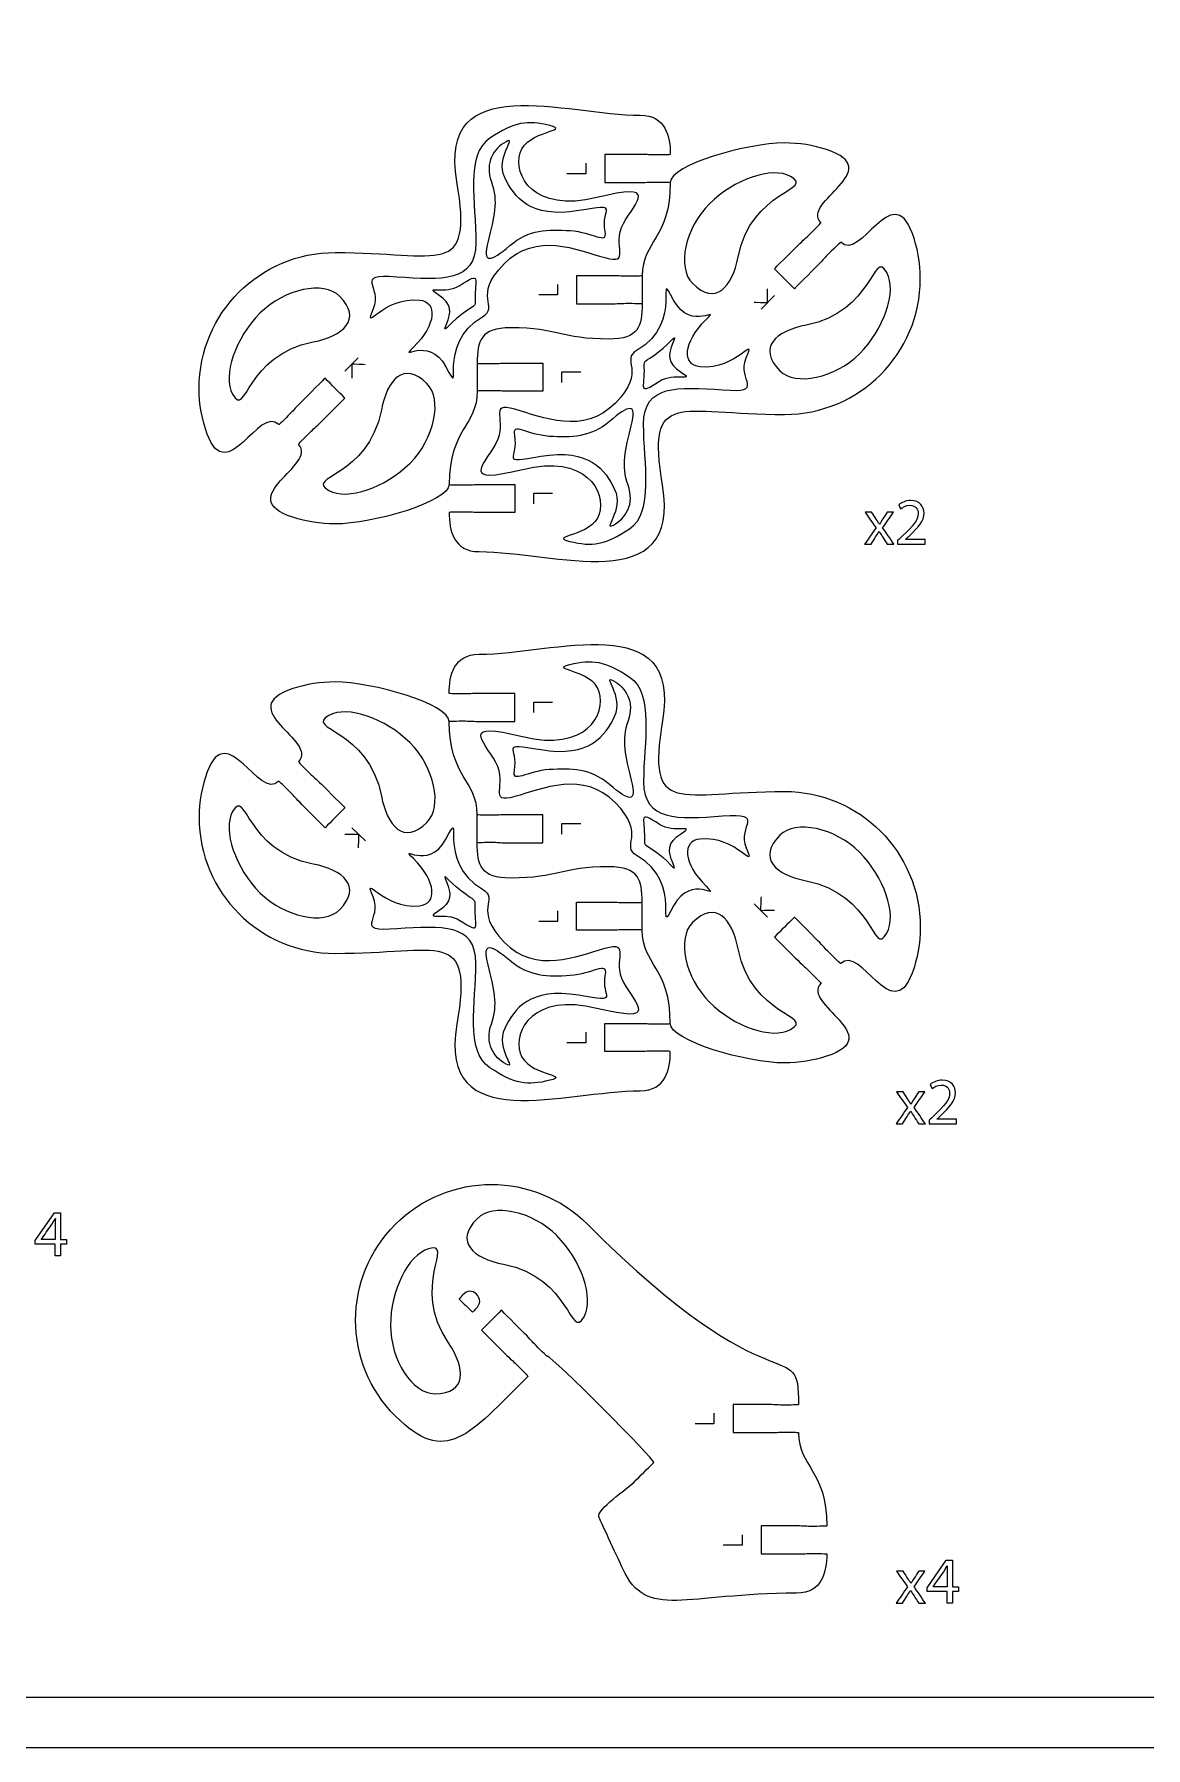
# Model space of a CAD drawing. Extents: x 0 to 620, y 0 to 360.
# Drawn here: x 382.6 to 501.3, y 0 to 183.1 of the extents above; entities that cross this region are included whole.
import ezdxf

# ---------------------------------------------------------------- set-up
doc = ezdxf.new("R2010")
doc.units = 0
doc.header["$MEASUREMENT"] = 0
doc.layers.add('DEFAULT', color=7, linetype='CONTINUOUS')

msp = doc.modelspace()

# ---------------------------------------------------------------- linework, layer by layer
at = {"layer": 'DEFAULT', "color": 36}
for points in [[(620, 0), (0, 0), (0, 360), (620, 360)], [(615.33, 5.38), (213.62, 5.38), (213.62, 355), (615.33, 355)], [(384.87, 52.54), (384.87, 53.79), (382.73, 53.79), (382.73, 54.2), (384.78, 57.13), (385.45, 57.13), (385.45, 54.28), (386.09, 54.28), (386.09, 53.79), (385.45, 53.79), (385.45, 52.54)], [(480.11, 15.44), (480.11, 16.69), (477.98, 16.69), (477.98, 17.1), (480.02, 20.03), (480.69, 20.03), (480.69, 17.18), (481.34, 17.18), (481.34, 16.69), (480.69, 16.69), (480.69, 15.44)]]:
    msp.add_lwpolyline(points, close=True, dxfattribs=at)
at = {"layer": 'DEFAULT', "color": 250}
for points in [[(441.52, 169.28), (441.52, 168.16), (439.5, 168.16)], [(438.52, 156.32), (438.52, 155.2), (436.5, 155.2)], [(461.68, 155.13), (460.26, 153.7)], [(415.81, 147.06), (417.24, 148.49)], [(438.97, 145.86), (438.97, 146.99), (440.99, 146.99)], [(435.97, 132.9), (435.97, 134.02), (437.99, 134.02)], [(435.97, 110.58), (435.97, 111.7), (437.99, 111.7)], [(416.56, 98.29), (417.99, 96.87)], [(438.97, 97.61), (438.97, 98.74), (440.99, 98.74)], [(460.93, 88.72), (459.5, 90.15)], [(438.52, 89.41), (438.52, 88.28), (436.5, 88.28)], [(441.52, 76.44), (441.52, 75.32), (439.5, 75.32)], [(455.22, 35.73), (455.22, 34.6), (453.2, 34.6)], [(458.22, 22.76), (458.22, 21.64), (456.2, 21.64)]]:
    msp.add_lwpolyline(points, dxfattribs=at)
at = {"layer": 'DEFAULT', "color": 1}
for points in [[(447.55, 157.26), (447.55, 154.26)], [(429.94, 96.67), (429.94, 99.68)]]:
    msp.add_lwpolyline(points, dxfattribs=at)
for points, knots in [([(400.24, 145.24), (400.24, 143.51), (400.55, 141.86), (401.11, 140.33), (403.27, 134.59), (406.61, 143.47), (408.74, 141.35), (408.77, 141.32), (409.32, 141.87), (410.01, 142.56), (410.42, 142.97), (410.53, 143.15), (411.21, 143.83), (411.83, 144.45), (413.69, 146.31), (413.69, 146.31), (414.39, 145.6), (415.1, 144.89), (415.81, 144.18), (415.81, 144.18), (413.95, 142.32), (413.33, 141.71), (412.65, 141.02), (412.47, 140.92), (412.06, 140.51), (411.37, 139.82), (410.82, 139.27), (410.86, 139.23), (413.03, 137.06), (403.69, 133.6), (410.26, 131.45), (411.67, 130.99), (413.18, 130.74), (414.75, 130.74), (418.74, 130.74), (426.94, 133.1), (426.94, 134.96), (426.94, 140.92), (429.94, 141.24), (429.94, 144.92), (429.94, 145.92), (429.94, 146.93), (429.94, 147.93), (429.94, 150.31), (430.33, 151.69), (433.47, 151.69), (438.75, 151.69), (438.75, 150.49), (444.02, 150.49), (447.16, 150.49), (447.55, 151.87), (447.55, 154.26), (447.55, 154.31), (446.77, 154.31), (445.8, 154.31), (445.22, 154.31), (445.02, 154.26), (444.06, 154.26), (442.89, 154.26), (441.72, 154.26), (440.55, 154.26), (440.55, 155.26), (440.55, 156.26), (440.55, 157.26), (441.72, 157.26), (442.89, 157.26), (444.06, 157.26), (445.02, 157.26), (445.22, 157.21), (445.8, 157.21), (446.77, 157.21), (447.55, 157.21), (447.55, 157.26), (447.55, 160.94), (450.55, 161.26), (450.55, 167.22), (450.55, 167.27), (449.77, 167.27), (448.8, 167.27), (448.21, 167.27), (448.02, 167.22), (447.05, 167.22), (445.89, 167.22), (444.72, 167.22), (443.55, 167.22), (443.55, 168.22), (443.55, 169.22), (443.55, 170.22), (444.72, 170.22), (445.89, 170.22), (447.05, 170.22), (448.02, 170.22), (448.21, 170.17), (448.8, 170.17), (449.77, 170.17), (450.55, 170.17), (450.55, 170.22), (450.55, 172.12), (450.08, 174.41), (447.34, 174.41), (439.39, 174.41), (425.72, 179.45), (427.76, 167.31), (429.52, 156.87), (426.06, 159.74), (414.75, 159.74), (406.74, 159.74), (400.24, 153.25), (400.24, 145.24)], [1, 1, 1, 1, 2, 2, 2, 3, 3, 3, 4, 4, 4, 5, 5, 5, 6, 6, 6, 14.506498, 14.506498, 14.506498, 15.506498, 15.506498, 15.506498, 16.506498, 16.506498, 16.506498, 17.506498, 17.506498, 17.506498, 18.506498, 18.506498, 18.506498, 19.506498, 19.506498, 19.506498, 20.506498, 20.506498, 20.506498, 21.506498, 21.506498, 21.506498, 30.016498, 30.016498, 30.016498, 31.016498, 31.016498, 31.016498, 32.016498, 32.016498, 32.016498, 33.016498, 33.016498, 33.016498, 34.016498, 34.016498, 34.016498, 35.016498, 35.016498, 35.016498, 44.946498, 44.946498, 44.946498, 53.456498, 53.456498, 53.456498, 63.386498, 63.386498, 63.386498, 64.386498, 64.386498, 64.386498, 65.386498, 65.386498, 65.386498, 66.386498, 66.386498, 66.386498, 67.386498, 67.386498, 67.386498, 68.386498, 68.386498, 68.386498, 78.316498, 78.316498, 78.316498, 86.826498, 86.826498, 86.826498, 96.756498, 96.756498, 96.756498, 97.756498, 97.756498, 97.756498, 98.756498, 98.756498, 98.756498, 99.756498, 99.756498, 99.756498, 100.756498, 100.756498, 100.756498, 101.756498, 101.756498, 101.756498, 102.756498, 102.756498, 102.756498, 102.756498]), ([(426.94, 134.96), (426.94, 134.91), (427.72, 134.91), (428.69, 134.91), (429.28, 134.91), (429.47, 134.96), (430.44, 134.96), (431.61, 134.96), (432.77, 134.96), (433.94, 134.96), (433.94, 133.96), (433.94, 132.96), (433.94, 131.96), (432.77, 131.96), (431.61, 131.96), (430.44, 131.96), (429.47, 131.96), (429.28, 132.01), (428.69, 132.01), (427.72, 132.01), (426.94, 132.01), (426.94, 131.96), (426.94, 130.06), (427.41, 127.78), (430.15, 127.78), (438.1, 127.78), (451.77, 122.73), (449.73, 134.87), (447.97, 145.32), (451.43, 142.44), (462.75, 142.44), (470.75, 142.44), (477.25, 148.93), (477.25, 156.94), (477.25, 158.67), (476.94, 160.32), (476.38, 161.85), (474.22, 167.59), (470.88, 158.71), (468.76, 160.83), (468.72, 160.86), (468.17, 160.31), (467.48, 159.62), (467.07, 159.21), (466.96, 159.04), (466.28, 158.35), (465.66, 157.73), (463.8, 155.87), (463.8, 155.87), (463.1, 156.58), (462.39, 157.29), (461.68, 158), (461.68, 158), (463.54, 159.86), (464.16, 160.47), (464.84, 161.16), (465.02, 161.26), (465.43, 161.67), (466.12, 162.36), (466.67, 162.91), (466.63, 162.95), (464.46, 165.12), (473.8, 168.58), (467.23, 170.73), (465.82, 171.2), (464.31, 171.44), (462.74, 171.44), (458.75, 171.44), (450.55, 169.09), (450.55, 167.22)], [0, 0, 0, 0, 1, 1, 1, 2, 2, 2, 11.93, 11.93, 11.93, 20.44, 20.44, 20.44, 30.37, 30.37, 30.37, 31.37, 31.37, 31.37, 32.37, 32.37, 32.37, 33.37, 33.37, 33.37, 34.37, 34.37, 34.37, 35.37, 35.37, 35.37, 36.37, 36.37, 36.37, 37.37, 37.37, 37.37, 38.37, 38.37, 38.37, 39.37, 39.37, 39.37, 40.37, 40.37, 40.37, 41.37, 41.37, 41.37, 49.876498, 49.876498, 49.876498, 50.876498, 50.876498, 50.876498, 51.876498, 51.876498, 51.876498, 52.876498, 52.876498, 52.876498, 53.876498, 53.876498, 53.876498, 54.876498, 54.876498, 54.876498, 55.876498, 55.876498, 55.876498, 55.876498]), ([(454.73, 164.94), (457.34, 167.55), (461.4, 168.98), (463.4, 167.86), (466.06, 166.38), (459.19, 166.5), (457.8, 159.26), (457.18, 156.06), (455.39, 153.98), (452.92, 156.45), (451.23, 158.14), (452.13, 162.34), (454.73, 164.94)], [1, 1, 1, 1, 2, 2, 2, 3, 3, 3, 4, 4, 4, 5, 5, 5, 5]), ([(465.07, 151.99), (472.31, 153.38), (472.18, 160.26), (473.67, 157.59), (474.79, 155.6), (473.36, 151.53), (470.75, 148.92), (468.15, 146.32), (463.94, 145.43), (462.25, 147.11), (459.79, 149.58), (461.87, 151.37), (465.07, 151.99)], [1, 1, 1, 1, 2, 2, 2, 3, 3, 3, 4, 4, 4, 5, 5, 5, 5]), ([(406.74, 153.26), (409.35, 155.86), (413.55, 156.76), (415.24, 155.07), (417.7, 152.6), (415.62, 150.81), (412.42, 150.19), (405.19, 148.8), (405.31, 141.93), (403.82, 144.59), (402.71, 146.59), (404.13, 150.65), (406.74, 153.26)], [1, 1, 1, 1, 2, 2, 2, 3, 3, 3, 4, 4, 4, 5, 5, 5, 5]), ([(419.7, 142.92), (420.31, 146.12), (422.1, 148.2), (424.57, 145.74), (426.26, 144.04), (425.37, 139.84), (422.76, 137.24), (420.15, 134.63), (416.09, 133.2), (414.09, 134.32), (411.43, 135.8), (418.3, 135.68), (419.7, 142.92)], [1, 1, 1, 1, 2, 2, 2, 3, 3, 3, 4, 4, 4, 5, 5, 5, 5]), ([(429.94, 147.93), (429.94, 147.87), (430.72, 147.87), (431.69, 147.87), (432.28, 147.87), (432.47, 147.93), (433.44, 147.93), (434.6, 147.93), (435.77, 147.93), (436.94, 147.93), (436.94, 146.93), (436.94, 145.92), (436.94, 144.92), (435.77, 144.92), (434.6, 144.92), (433.44, 144.92), (432.47, 144.92), (432.28, 144.97), (431.69, 144.97), (430.72, 144.97), (429.94, 144.97), (429.94, 144.92)], [0, 0, 0, 0, 1, 1, 1, 2, 2, 2, 11.93, 11.93, 11.93, 20.44, 20.44, 20.44, 30.37, 30.37, 30.37, 31.37, 31.37, 31.37, 32.37, 32.37, 32.37, 32.37]), ([(462.75, 102.16), (451.43, 102.16), (447.97, 99.28), (449.73, 109.73), (451.77, 121.87), (438.1, 116.82), (430.15, 116.82), (427.41, 116.82), (426.94, 114.54), (426.94, 112.64), (426.94, 112.59), (427.72, 112.59), (428.69, 112.59), (429.28, 112.59), (429.47, 112.64), (430.44, 112.64), (431.61, 112.64), (432.77, 112.64), (433.94, 112.64), (433.94, 111.64), (433.94, 110.64), (433.94, 109.64), (432.77, 109.64), (431.61, 109.64), (430.44, 109.64), (429.47, 109.64), (429.28, 109.69), (428.69, 109.69), (427.72, 109.69), (426.94, 109.69), (426.94, 109.64), (426.94, 103.68), (429.94, 103.36), (429.94, 99.68), (429.94, 99.63), (430.72, 99.63), (431.69, 99.63), (432.28, 99.63), (432.47, 99.68), (433.44, 99.68), (434.6, 99.68), (435.77, 99.68), (436.94, 99.68), (436.94, 98.67), (436.94, 97.67), (436.94, 96.67), (435.77, 96.67), (434.6, 96.67), (433.44, 96.67), (432.47, 96.67), (432.28, 96.73), (431.69, 96.73), (430.72, 96.73), (429.94, 96.73), (429.94, 96.67), (429.94, 94.29), (430.33, 92.91), (433.47, 92.91), (438.75, 92.91), (438.75, 94.11), (444.02, 94.11), (447.16, 94.11), (447.55, 92.73), (447.55, 90.34), (447.55, 89.34), (447.55, 88.34), (447.55, 87.34), (447.55, 83.66), (450.55, 83.34), (450.55, 77.38), (450.55, 75.52), (458.75, 73.16), (462.74, 73.16), (464.31, 73.16), (465.82, 73.4), (467.23, 73.87), (473.8, 76.02), (464.46, 79.48), (466.63, 81.65), (466.67, 81.69), (466.12, 82.24), (465.43, 82.93), (465.02, 83.34), (464.84, 83.44), (464.16, 84.12), (463.54, 84.74), (461.68, 86.6), (461.68, 86.6), (462.39, 87.31), (463.1, 88.02), (463.8, 88.73), (463.8, 88.73), (465.66, 86.87), (466.28, 86.25), (466.96, 85.56), (467.07, 85.39), (467.48, 84.98), (468.17, 84.29), (468.72, 83.74), (468.76, 83.77), (470.88, 85.89), (474.22, 77.01), (476.38, 82.75), (476.94, 84.28), (477.25, 85.93), (477.25, 87.66), (477.25, 95.67), (470.75, 102.16), (462.75, 102.16)], [1, 1, 1, 1, 2, 2, 2, 3, 3, 3, 4, 4, 4, 5, 5, 5, 6, 6, 6, 15.93, 15.93, 15.93, 24.44, 24.44, 24.44, 34.37, 34.37, 34.37, 35.37, 35.37, 35.37, 36.37, 36.37, 36.37, 37.37, 37.37, 37.37, 38.37, 38.37, 38.37, 39.37, 39.37, 39.37, 49.3, 49.3, 49.3, 57.81, 57.81, 57.81, 67.74, 67.74, 67.74, 68.74, 68.74, 68.74, 69.74, 69.74, 69.74, 70.74, 70.74, 70.74, 71.74, 71.74, 71.74, 72.74, 72.74, 72.74, 81.25, 81.25, 81.25, 82.25, 82.25, 82.25, 83.25, 83.25, 83.25, 84.25, 84.25, 84.25, 85.25, 85.25, 85.25, 86.25, 86.25, 86.25, 87.25, 87.25, 87.25, 88.25, 88.25, 88.25, 96.756498, 96.756498, 96.756498, 97.756498, 97.756498, 97.756498, 98.756498, 98.756498, 98.756498, 99.756498, 99.756498, 99.756498, 100.756498, 100.756498, 100.756498, 101.756498, 101.756498, 101.756498, 102.756498, 102.756498, 102.756498, 102.756498]), ([(426.94, 109.64), (426.94, 111.5), (418.74, 113.86), (414.75, 113.86), (413.18, 113.86), (411.67, 113.61), (410.26, 113.15), (403.69, 111), (413.03, 107.54), (410.86, 105.37), (410.82, 105.33), (411.37, 104.78), (412.06, 104.09), (412.47, 103.68), (412.65, 103.58), (413.33, 102.89), (413.95, 102.28), (415.81, 100.42), (415.81, 100.42), (415.1, 99.71), (414.39, 99), (413.69, 98.29), (413.69, 98.29), (411.83, 100.15), (411.21, 100.77), (410.53, 101.45), (410.42, 101.63), (410.01, 102.04), (409.32, 102.73), (408.77, 103.28), (408.74, 103.25), (406.61, 101.13), (403.27, 110), (401.11, 104.27), (400.55, 102.74), (400.24, 101.09), (400.24, 99.36), (400.24, 91.35), (406.74, 84.86), (414.75, 84.86), (426.06, 84.86), (429.52, 87.73), (427.76, 77.29), (425.72, 65.15), (439.39, 70.19), (447.34, 70.19), (450.08, 70.19), (450.55, 72.48), (450.55, 74.38), (450.55, 74.43), (449.77, 74.43), (448.8, 74.43), (448.21, 74.43), (448.02, 74.38), (447.05, 74.38), (445.89, 74.38), (444.72, 74.38), (443.55, 74.38), (443.55, 75.38), (443.55, 76.38), (443.55, 77.38), (444.72, 77.38), (445.89, 77.38), (447.05, 77.38), (448.02, 77.38), (448.21, 77.33), (448.8, 77.33), (449.77, 77.33), (450.55, 77.33), (450.55, 77.38)], [0, 0, 0, 0, 1, 1, 1, 2, 2, 2, 3, 3, 3, 4, 4, 4, 5, 5, 5, 6, 6, 6, 14.506498, 14.506498, 14.506498, 15.506498, 15.506498, 15.506498, 16.506498, 16.506498, 16.506498, 17.506498, 17.506498, 17.506498, 18.506498, 18.506498, 18.506498, 19.506498, 19.506498, 19.506498, 20.506498, 20.506498, 20.506498, 21.506498, 21.506498, 21.506498, 22.506498, 22.506498, 22.506498, 23.506498, 23.506498, 23.506498, 24.506498, 24.506498, 24.506498, 25.506498, 25.506498, 25.506498, 35.436498, 35.436498, 35.436498, 43.946498, 43.946498, 43.946498, 53.876498, 53.876498, 53.876498, 54.876498, 54.876498, 54.876498, 55.876498, 55.876498, 55.876498, 55.876498]), ([(424.57, 98.86), (422.1, 96.4), (420.31, 98.48), (419.7, 101.68), (418.3, 108.91), (411.43, 108.79), (414.09, 110.28), (416.09, 111.39), (420.15, 109.97), (422.76, 107.36), (425.37, 104.76), (426.26, 100.56), (424.57, 98.86)], [1, 1, 1, 1, 2, 2, 2, 3, 3, 3, 4, 4, 4, 5, 5, 5, 5]), ([(415.24, 89.53), (413.55, 87.84), (409.35, 88.74), (406.74, 91.34), (404.13, 93.95), (402.71, 98.01), (403.82, 100.01), (405.31, 102.67), (405.19, 95.8), (412.42, 94.4), (415.62, 93.79), (417.7, 92), (415.24, 89.53)], [1, 1, 1, 1, 2, 2, 2, 3, 3, 3, 4, 4, 4, 5, 5, 5, 5]), ([(473.67, 87.01), (472.18, 84.34), (472.31, 91.22), (465.07, 92.61), (461.87, 93.23), (459.79, 95.02), (462.25, 97.48), (463.94, 99.17), (468.15, 98.28), (470.75, 95.67), (473.36, 93.07), (474.79, 89), (473.67, 87.01)], [1, 1, 1, 1, 2, 2, 2, 3, 3, 3, 4, 4, 4, 5, 5, 5, 5]), ([(447.55, 87.34), (447.55, 87.39), (446.77, 87.39), (445.8, 87.39), (445.22, 87.39), (445.02, 87.34), (444.06, 87.34), (442.89, 87.34), (441.72, 87.34), (440.55, 87.34), (440.55, 88.34), (440.55, 89.34), (440.55, 90.34), (441.72, 90.34), (442.89, 90.34), (444.06, 90.34), (445.02, 90.34), (445.22, 90.29), (445.8, 90.29), (446.77, 90.29), (447.55, 90.29), (447.55, 90.34)], [0, 0, 0, 0, 1, 1, 1, 2, 2, 2, 11.93, 11.93, 11.93, 20.44, 20.44, 20.44, 30.37, 30.37, 30.37, 31.37, 31.37, 31.37, 32.37, 32.37, 32.37, 32.37]), ([(463.4, 76.74), (461.4, 75.62), (457.34, 77.05), (454.73, 79.66), (452.13, 82.26), (451.23, 86.46), (452.92, 88.15), (455.39, 90.62), (457.18, 88.54), (457.8, 85.34), (459.19, 78.1), (466.06, 78.22), (463.4, 76.74)], [1, 1, 1, 1, 2, 2, 2, 3, 3, 3, 4, 4, 4, 5, 5, 5, 5]), ([(463.76, 20.7), (462.59, 20.7), (461.42, 20.7), (460.25, 20.7), (460.25, 21.7), (460.25, 22.7), (460.25, 23.7), (461.42, 23.7), (462.59, 23.7), (463.76, 23.7), (464.72, 23.7), (464.92, 23.65), (465.51, 23.65), (466.47, 23.65), (467.26, 23.65), (467.26, 23.7), (467.26, 29.66), (464.25, 29.98), (464.25, 33.66), (464.18, 33.71), (463.43, 33.71), (462.51, 33.71), (461.92, 33.71), (461.72, 33.66), (460.76, 33.66), (459.59, 33.66), (458.42, 33.66), (457.26, 33.66), (457.26, 34.66), (457.26, 35.66), (457.26, 36.66), (458.42, 36.66), (459.59, 36.66), (460.76, 36.66), (461.72, 36.66), (461.92, 36.61), (462.51, 36.61), (463.43, 36.61), (464.18, 36.61), (464.25, 36.66), (464.25, 44.5), (462.14, 35.48), (441.71, 55.92), (436.05, 61.59), (426.87, 61.59), (421.2, 55.92), (415.54, 50.26), (415.54, 41.08), (421.2, 35.42), (426.57, 30.06), (429.03, 33.35), (435.34, 39.66), (435.38, 39.7), (434.83, 40.25), (434.14, 40.94), (433.72, 41.35), (433.55, 41.45), (432.87, 42.13), (432.25, 42.75), (430.39, 44.61), (430.39, 44.61), (431.1, 45.32), (431.8, 46.03), (432.51, 46.74), (432.51, 46.74), (434.37, 44.88), (434.99, 44.26), (435.67, 43.57), (435.77, 43.4), (436.19, 42.99), (436.88, 42.3), (437.43, 41.75), (437.46, 41.78), (437.79, 41.93), (449.01, 30.7), (448.78, 30.47), (448.07, 29.76), (447.36, 29.06), (446.66, 28.35), (446.09, 27.78), (442.57, 25.4), (442.93, 24.64), (442.93, 24.64), (444.84, 20.5), (445.48, 19.11), (448.03, 13.59), (452.1, 16.51), (464.04, 16.51), (466.78, 16.51), (467.26, 18.8), (467.26, 20.7), (467.26, 20.74), (466.47, 20.74), (465.51, 20.74), (464.92, 20.74), (464.72, 20.7), (463.76, 20.7)], [1, 1, 1, 1, 10.93, 10.93, 10.93, 19.44, 19.44, 19.44, 29.37, 29.37, 29.37, 30.37, 30.37, 30.37, 31.37, 31.37, 31.37, 32.37, 32.37, 32.37, 33.37, 33.37, 33.37, 34.37, 34.37, 34.37, 44.3, 44.3, 44.3, 52.81, 52.81, 52.81, 62.74, 62.74, 62.74, 63.74, 63.74, 63.74, 64.74, 64.74, 64.74, 65.74, 65.74, 65.74, 66.74, 66.74, 66.74, 67.74, 67.74, 67.74, 68.74, 68.74, 68.74, 69.74, 69.74, 69.74, 70.74, 70.74, 70.74, 71.74, 71.74, 71.74, 80.246498, 80.246498, 80.246498, 81.246498, 81.246498, 81.246498, 82.246498, 82.246498, 82.246498, 83.246498, 83.246498, 83.246498, 84.246498, 84.246498, 84.246498, 92.745921, 92.745921, 92.745921, 93.745921, 93.745921, 93.745921, 94.745921, 94.745921, 94.745921, 95.745921, 95.745921, 95.745921, 96.745921, 96.745921, 96.745921, 97.745921, 97.745921, 97.745921, 98.745921, 98.745921, 98.745921, 98.745921]), ([(441.34, 46.05), (439.86, 43.39), (439.98, 50.26), (432.74, 51.65), (429.55, 52.27), (427.46, 54.06), (429.93, 56.52), (431.62, 58.22), (435.82, 57.32), (438.43, 54.71), (441.04, 52.1), (442.46, 48.04), (441.34, 46.05)], [1, 1, 1, 1, 2, 2, 2, 3, 3, 3, 4, 4, 4, 5, 5, 5, 5]), ([(425.41, 37.82), (423.01, 37.82), (420.68, 41.43), (420.68, 45.11), (420.68, 48.8), (422.55, 52.68), (424.74, 53.3), (427.68, 54.13), (422.73, 49.36), (426.86, 43.26), (428.69, 40.56), (428.9, 37.82), (425.41, 37.82)], [1, 1, 1, 1, 2, 2, 2, 3, 3, 3, 4, 4, 4, 5, 5, 5, 5])]:
    msp.add_open_spline(points, degree=3, knots=knots, dxfattribs=at)
at = {"layer": 'DEFAULT', "color": 5}
for points in [[(418.83, 153.71), (419.87, 156.16), (416.57, 157.46), (421.35, 157.12), (426.14, 156.79), (429.79, 156.54), (429.79, 160.77), (429.79, 165), (428.63, 170.18), (431.28, 171.95), (433.94, 173.72), (435.27, 173.88), (437.68, 173.3), (440.08, 172.72), (435.27, 172.81), (434.52, 170.4), (433.77, 167.99), (435.95, 163.95), (442.71, 165.61), (449.46, 167.27), (446.89, 165.25), (445.56, 162.84), (444.23, 160.44), (446.52, 158.36), (443.55, 159.19), (440.58, 160.02), (436.23, 162.01), (432.8, 158.53), (429.37, 155.04), (432.36, 153.95), (430.5, 152.88), (425.4, 149.96), (428.67, 143.69), (426.59, 147.53), (424.7, 151.05), (421.41, 147.91), (423.12, 149.61), (425.61, 152.1), (425.69, 154.46), (423.76, 154.66), (419.83, 155.06), (417.67, 150.97), (418.83, 153.71)], [(458.66, 148.47), (457.62, 146.03), (460.92, 144.72), (456.14, 145.06), (451.35, 145.4), (447.7, 145.64), (447.7, 141.41), (447.7, 137.18), (448.86, 132), (446.21, 130.23), (443.55, 128.46), (442.22, 128.3), (439.82, 128.88), (437.41, 129.46), (442.22, 129.38), (442.97, 131.78), (443.72, 134.19), (441.54, 138.24), (434.78, 136.57), (428.03, 134.91), (430.6, 136.93), (431.93, 139.34), (433.26, 141.74), (430.97, 143.82), (433.94, 142.99), (436.91, 142.16), (441.26, 140.17), (444.69, 143.65), (448.12, 147.14), (445.13, 148.24), (447, 149.3), (452.09, 152.23), (448.82, 158.49), (450.9, 154.65), (452.8, 151.13), (456.08, 154.27), (454.37, 152.57), (451.88, 150.08), (451.8, 147.72), (453.73, 147.52), (457.66, 147.12), (459.82, 151.21), (458.66, 148.47)], [(458.66, 96.13), (457.62, 98.57), (460.92, 99.88), (456.14, 99.54), (451.35, 99.2), (447.7, 98.96), (447.7, 103.19), (447.7, 107.42), (448.86, 112.6), (446.21, 114.37), (443.55, 116.14), (442.22, 116.3), (439.82, 115.72), (437.41, 115.14), (442.22, 115.22), (442.97, 112.82), (443.72, 110.41), (441.54, 106.36), (434.78, 108.03), (428.03, 109.69), (430.6, 107.67), (431.93, 105.26), (433.26, 102.86), (430.97, 100.78), (433.94, 101.61), (436.91, 102.44), (441.26, 104.43), (444.69, 100.95), (448.12, 97.46), (445.13, 96.36), (447, 95.3), (452.09, 92.37), (448.82, 86.11), (450.9, 89.95), (452.8, 93.47), (456.08, 90.33), (454.38, 92.03), (451.88, 94.52), (451.8, 96.88), (453.73, 97.08), (457.66, 97.48), (459.82, 93.39), (458.66, 96.13)], [(418.83, 90.89), (419.87, 88.44), (416.57, 87.14), (421.36, 87.48), (426.14, 87.81), (429.79, 88.06), (429.79, 83.83), (429.79, 79.6), (428.63, 74.42), (431.28, 72.65), (433.94, 70.88), (435.27, 70.72), (437.68, 71.3), (440.08, 71.88), (435.27, 71.79), (434.52, 74.2), (433.77, 76.61), (435.95, 80.65), (442.71, 78.99), (449.46, 77.33), (446.89, 79.35), (445.56, 81.76), (444.23, 84.16), (446.52, 86.24), (443.55, 85.41), (440.58, 84.58), (436.23, 82.59), (432.81, 86.07), (429.38, 89.56), (432.36, 90.65), (430.5, 91.72), (425.4, 94.64), (428.67, 100.91), (426.59, 97.07), (424.7, 93.55), (421.42, 96.69), (423.12, 94.99), (425.61, 92.5), (425.69, 90.14), (423.76, 89.94), (419.83, 89.54), (417.67, 93.63), (418.83, 90.89)]]:
    msp.add_open_spline(points, degree=3, knots=[1, 1, 1, 1, 2, 2, 2, 3, 3, 3, 4, 4, 4, 5, 5, 5, 6, 6, 6, 7, 7, 7, 8, 8, 8, 9, 9, 9, 10, 10, 10, 11, 11, 11, 12, 12, 12, 13, 13, 13, 14, 14, 14, 15, 15, 15, 15], dxfattribs=at)
at = {"layer": 'DEFAULT', "color": 3}
for points, knots in [([(443.59, 161.97), (443.87, 160.52), (442.24, 161.93), (439.86, 162.08), (437.49, 162.22), (435.45, 162.22), (433.42, 160.48), (431.39, 158.74), (430.45, 158.43), (431.1, 160.96), (431.74, 163.49), (432.2, 165.21), (431.45, 167.29), (430.7, 169.36), (431.72, 170.86), (433.01, 171.56), (434.29, 172.27), (431.84, 169.92), (432.88, 167.76), (433.88, 165.69), (435.52, 163.34), (440.77, 164.21), (445.39, 164.98), (443.09, 164.53), (443.59, 161.97)], [0, 0, 0, 0, 1, 1, 1, 2, 2, 2, 3, 3, 3, 4, 4, 4, 5, 5, 5, 6, 6, 6, 7, 7, 7, 8, 8, 8, 8]), ([(429.71, 154.69), (429.64, 156.94), (430.45, 157.77), (428.09, 156.22), (426.55, 155.22), (424.14, 156.29), (425.74, 155.26), (427.34, 154.22), (427.16, 153.34), (426.66, 152.1), (426.16, 150.86), (426.72, 151.95), (428.24, 153.1), (429.77, 154.25), (429.73, 153.85), (429.71, 154.69)], [0, 0, 0, 0, 1, 1, 1, 2, 2, 2, 3, 3, 3, 4, 4, 4, 5, 5, 5, 5]), ([(447.78, 147.49), (447.85, 145.24), (447.04, 144.41), (449.4, 145.96), (450.94, 146.96), (453.35, 145.89), (451.75, 146.92), (450.15, 147.96), (450.33, 148.84), (450.83, 150.08), (451.33, 151.32), (450.77, 150.23), (449.25, 149.08), (447.72, 147.93), (447.76, 148.33), (447.78, 147.49)], [0, 0, 0, 0, 1, 1, 1, 2, 2, 2, 3, 3, 3, 4, 4, 4, 5, 5, 5, 5]), ([(433.9, 140.21), (433.62, 141.66), (435.25, 140.25), (437.63, 140.1), (440, 139.96), (442.04, 139.96), (444.07, 141.7), (446.1, 143.45), (447.04, 143.76), (446.39, 141.22), (445.75, 138.69), (445.29, 136.97), (446.04, 134.9), (446.79, 132.82), (445.77, 131.33), (444.48, 130.62), (443.2, 129.92), (445.65, 132.26), (444.61, 134.42), (443.61, 136.49), (441.97, 138.84), (436.72, 137.97), (432.11, 137.2), (434.4, 137.66), (433.9, 140.21)], [0, 0, 0, 0, 1, 1, 1, 2, 2, 2, 3, 3, 3, 4, 4, 4, 5, 5, 5, 6, 6, 6, 7, 7, 7, 8, 8, 8, 8]), ([(433.9, 104.39), (433.62, 102.94), (435.25, 104.35), (437.63, 104.5), (440, 104.64), (442.04, 104.64), (444.07, 102.9), (446.1, 101.15), (447.04, 100.84), (446.39, 103.38), (445.75, 105.91), (445.29, 107.63), (446.04, 109.7), (446.79, 111.78), (445.77, 113.27), (444.49, 113.98), (443.2, 114.68), (445.65, 112.34), (444.61, 110.18), (443.61, 108.11), (441.97, 105.76), (436.72, 106.63), (432.11, 107.4), (434.4, 106.94), (433.9, 104.39)], [0, 0, 0, 0, 1, 1, 1, 2, 2, 2, 3, 3, 3, 4, 4, 4, 5, 5, 5, 6, 6, 6, 7, 7, 7, 8, 8, 8, 8]), ([(447.79, 97.11), (447.85, 99.36), (447.04, 100.19), (449.4, 98.64), (450.94, 97.64), (453.35, 98.71), (451.75, 97.68), (450.15, 96.64), (450.33, 95.76), (450.83, 94.52), (451.33, 93.28), (450.77, 94.37), (449.25, 95.52), (447.72, 96.67), (447.76, 96.27), (447.79, 97.11)], [0, 0, 0, 0, 1, 1, 1, 2, 2, 2, 3, 3, 3, 4, 4, 4, 5, 5, 5, 5]), ([(429.71, 89.91), (429.64, 87.66), (430.45, 86.83), (428.09, 88.38), (426.55, 89.38), (424.14, 88.31), (425.74, 89.34), (427.34, 90.38), (427.16, 91.26), (426.66, 92.5), (426.16, 93.74), (426.72, 92.65), (428.24, 91.5), (429.77, 90.35), (429.73, 90.75), (429.71, 89.91)], [0, 0, 0, 0, 1, 1, 1, 2, 2, 2, 3, 3, 3, 4, 4, 4, 5, 5, 5, 5]), ([(443.59, 82.63), (443.87, 84.08), (442.24, 82.67), (439.86, 82.52), (437.49, 82.38), (435.46, 82.38), (433.42, 84.12), (431.39, 85.86), (430.45, 86.17), (431.1, 83.64), (431.74, 81.11), (432.2, 79.39), (431.45, 77.31), (430.7, 75.24), (431.72, 73.75), (433.01, 73.04), (434.29, 72.33), (431.84, 74.68), (432.88, 76.84), (433.88, 78.91), (435.52, 81.26), (440.77, 80.39), (445.39, 79.62), (443.09, 80.07), (443.59, 82.63)], [0, 0, 0, 0, 1, 1, 1, 2, 2, 2, 3, 3, 3, 4, 4, 4, 5, 5, 5, 6, 6, 6, 7, 7, 7, 8, 8, 8, 8])]:
    msp.add_open_spline(points, degree=3, knots=knots, dxfattribs=at)
at = {"layer": 'DEFAULT', "color": 250}
for points, knots in [([(459.51, 154.44), (459.51, 154.44), (460.85, 154.37), (460.94, 154.39), (460.94, 154.88), (460.94, 155.38), (460.93, 155.87)], [0, 0, 0, 0, 1, 1, 1, 5.21908, 5.21908, 5.21908, 5.21908]), ([(417.98, 147.75), (417.98, 147.75), (416.64, 147.82), (416.55, 147.8), (416.55, 147.3), (416.56, 146.81), (416.56, 146.31)], [0, 0, 0, 0, 1, 1, 1, 5.219093, 5.219093, 5.219093, 5.219093]), ([(417.25, 96.13), (417.25, 96.13), (417.32, 97.46), (417.3, 97.55), (416.8, 97.55), (416.31, 97.55), (415.81, 97.55)], [0, 0, 0, 0, 1, 1, 1, 5.21908, 5.21908, 5.21908, 5.21908]), ([(460.24, 90.89), (460.24, 90.89), (460.17, 89.56), (460.19, 89.46), (460.69, 89.47), (461.18, 89.47), (461.68, 89.47)], [0, 0, 0, 0, 1, 1, 1, 5.219093, 5.219093, 5.219093, 5.219093]), ([(428.02, 47.93), (428.11, 48.06), (428.23, 48.21), (428.38, 48.35), (428.64, 48.62), (428.89, 48.75), (429.13, 48.76), (429.38, 48.77), (429.62, 48.68), (429.85, 48.44), (430.08, 48.21), (430.2, 47.95), (430.2, 47.68), (430.2, 47.42), (430.05, 47.12), (429.77, 46.85), (429.64, 46.71), (429.53, 46.61), (429.42, 46.53), (428.95, 47), (428.49, 47.46), (428.02, 47.93)], [0, 0, 0, 0, 1, 1, 1, 2, 2, 2, 3, 3, 3, 4, 4, 4, 5, 5, 5, 6, 6, 6, 11.634936, 11.634936, 11.634936, 11.634936])]:
    msp.add_open_spline(points, degree=3, knots=knots, dxfattribs=at)
at = {"layer": 'DEFAULT', "color": 36}
for points, knots in [([(472.05, 131.99), (472.21, 131.75), (472.37, 131.5), (472.54, 131.26), (472.66, 131.07), (472.77, 130.89), (472.88, 130.7), (472.89, 130.7), (472.9, 130.7), (472.9, 130.7), (473.02, 130.91), (473.13, 131.08), (473.24, 131.27), (473.4, 131.51), (473.56, 131.75), (473.72, 131.99), (473.95, 131.99), (474.17, 131.99), (474.39, 131.99), (474, 131.44), (473.62, 130.89), (473.23, 130.34), (473.63, 129.75), (474.03, 129.17), (474.43, 128.58), (474.19, 128.58), (473.96, 128.58), (473.72, 128.58), (473.56, 128.83), (473.39, 129.09), (473.22, 129.35), (473.09, 129.54), (472.97, 129.73), (472.85, 129.94), (472.85, 129.94), (472.84, 129.94), (472.84, 129.94), (472.73, 129.73), (472.61, 129.55), (472.48, 129.35), (472.32, 129.09), (472.15, 128.83), (471.99, 128.58), (471.76, 128.58), (471.53, 128.58), (471.3, 128.58), (471.71, 129.16), (472.11, 129.74), (472.52, 130.32), (472.13, 130.88), (471.74, 131.44), (471.36, 131.99), (471.59, 131.99), (471.82, 131.99), (472.05, 131.99)], [0, 0, 0, 0, 2.49671, 2.49671, 2.49671, 3.49671, 3.49671, 3.49671, 3.55771, 3.55771, 3.55771, 4.55771, 4.55771, 4.55771, 7.026151, 7.026151, 7.026151, 8.927151, 8.927151, 8.927151, 14.655009, 14.655009, 14.655009, 20.702323, 20.702323, 20.702323, 22.702323, 22.702323, 22.702323, 25.304853, 25.304853, 25.304853, 26.304853, 26.304853, 26.304853, 26.344853, 26.344853, 26.344853, 27.344853, 27.344853, 27.344853, 29.937064, 29.937064, 29.937064, 31.877064, 31.877064, 31.877064, 37.89844, 37.89844, 37.89844, 43.66264, 43.66264, 43.66264, 45.62264, 45.62264, 45.62264, 45.62264]), ([(474.83, 128.58), (474.83, 128.7), (474.83, 128.83), (474.83, 128.96), (474.99, 129.12), (475.15, 129.27), (475.32, 129.43), (476.49, 130.55), (477.02, 131.14), (477.02, 131.83), (477.02, 132.3), (476.8, 132.73), (476.11, 132.73), (475.7, 132.73), (475.35, 132.52), (475.14, 132.34), (475.07, 132.48), (475.01, 132.63), (474.94, 132.78), (475.26, 133.04), (475.71, 133.24), (476.24, 133.24), (477.23, 133.24), (477.65, 132.56), (477.65, 131.91), (477.65, 131.06), (477.03, 130.38), (476.06, 129.45), (475.94, 129.33), (475.82, 129.22), (475.7, 129.11), (475.7, 129.1), (475.7, 129.1), (475.7, 129.09), (476.38, 129.09), (477.07, 129.09), (477.76, 129.09), (477.76, 128.92), (477.76, 128.75), (477.76, 128.58), (476.78, 128.58), (475.81, 128.58), (474.83, 128.58)], [8.302, 8.302, 8.302, 8.302, 9.382, 9.382, 9.382, 11.306235, 11.306235, 11.306235, 12.306235, 12.306235, 12.306235, 13.306235, 13.306235, 13.306235, 14.306235, 14.306235, 14.306235, 15.666823, 15.666823, 15.666823, 16.666823, 16.666823, 16.666823, 17.666823, 17.666823, 17.666823, 18.666823, 18.666823, 18.666823, 20.083581, 20.083581, 20.083581, 20.123581, 20.123581, 20.123581, 25.965581, 25.965581, 25.965581, 27.425581, 27.425581, 27.425581, 35.727581, 35.727581, 35.727581, 35.727581]), ([(475.41, 70.06), (475.57, 69.82), (475.73, 69.57), (475.9, 69.33), (476.02, 69.14), (476.13, 68.96), (476.24, 68.77), (476.25, 68.77), (476.26, 68.77), (476.26, 68.77), (476.38, 68.98), (476.49, 69.15), (476.6, 69.34), (476.76, 69.58), (476.92, 69.82), (477.08, 70.06), (477.31, 70.06), (477.53, 70.06), (477.75, 70.06), (477.36, 69.51), (476.98, 68.96), (476.59, 68.41), (476.99, 67.82), (477.39, 67.24), (477.79, 66.65), (477.55, 66.65), (477.32, 66.65), (477.08, 66.65), (476.92, 66.9), (476.75, 67.16), (476.58, 67.42), (476.45, 67.61), (476.33, 67.8), (476.21, 68.01), (476.21, 68.01), (476.2, 68.01), (476.2, 68.01), (476.09, 67.8), (475.97, 67.62), (475.84, 67.42), (475.68, 67.16), (475.51, 66.9), (475.35, 66.65), (475.12, 66.65), (474.89, 66.65), (474.66, 66.65), (475.07, 67.23), (475.47, 67.81), (475.88, 68.39), (475.49, 68.95), (475.1, 69.51), (474.72, 70.06), (474.95, 70.06), (475.18, 70.06), (475.41, 70.06)], [1.96, 1.96, 1.96, 1.96, 4.45671, 4.45671, 4.45671, 5.45671, 5.45671, 5.45671, 5.51771, 5.51771, 5.51771, 6.51771, 6.51771, 6.51771, 8.986151, 8.986151, 8.986151, 10.887151, 10.887151, 10.887151, 16.615009, 16.615009, 16.615009, 22.662323, 22.662323, 22.662323, 24.662323, 24.662323, 24.662323, 27.264853, 27.264853, 27.264853, 28.264853, 28.264853, 28.264853, 28.304853, 28.304853, 28.304853, 29.304853, 29.304853, 29.304853, 31.897064, 31.897064, 31.897064, 33.837064, 33.837064, 33.837064, 39.85844, 39.85844, 39.85844, 45.62264, 45.62264, 45.62264, 47.58264, 47.58264, 47.58264, 47.58264]), ([(478.19, 66.65), (478.19, 66.77), (478.19, 66.9), (478.19, 67.03), (478.35, 67.19), (478.51, 67.34), (478.68, 67.5), (479.85, 68.62), (480.38, 69.21), (480.38, 69.9), (480.38, 70.37), (480.16, 70.8), (479.47, 70.8), (479.06, 70.8), (478.71, 70.59), (478.5, 70.41), (478.43, 70.55), (478.37, 70.7), (478.3, 70.85), (478.62, 71.11), (479.07, 71.31), (479.6, 71.31), (480.59, 71.31), (481.01, 70.63), (481.01, 69.98), (481.01, 69.13), (480.39, 68.45), (479.42, 67.52), (479.3, 67.4), (479.18, 67.29), (479.06, 67.18), (479.06, 67.17), (479.06, 67.17), (479.06, 67.16), (479.74, 67.16), (480.43, 67.16), (481.12, 67.16), (481.12, 66.99), (481.12, 66.82), (481.12, 66.65), (480.14, 66.65), (479.17, 66.65), (478.19, 66.65)], [8.302, 8.302, 8.302, 8.302, 9.382, 9.382, 9.382, 11.306235, 11.306235, 11.306235, 12.306235, 12.306235, 12.306235, 13.306235, 13.306235, 13.306235, 14.306235, 14.306235, 14.306235, 15.666823, 15.666823, 15.666823, 16.666823, 16.666823, 16.666823, 17.666823, 17.666823, 17.666823, 18.666823, 18.666823, 18.666823, 20.083581, 20.083581, 20.083581, 20.123581, 20.123581, 20.123581, 25.965581, 25.965581, 25.965581, 27.425581, 27.425581, 27.425581, 35.727581, 35.727581, 35.727581, 35.727581]), ([(384.87, 54.28), (384.87, 54.79), (384.87, 55.3), (384.87, 55.81), (384.87, 56.05), (384.87, 56.29), (384.89, 56.53), (384.88, 56.53), (384.87, 56.53), (384.87, 56.53), (384.72, 56.26), (384.61, 56.06), (384.48, 55.85), (384.11, 55.33), (383.74, 54.81), (383.36, 54.29), (383.36, 54.29), (383.36, 54.28), (383.36, 54.28), (383.86, 54.28), (384.36, 54.28), (384.87, 54.28)], [4.262, 4.262, 4.262, 4.262, 8.603, 8.603, 8.603, 9.603, 9.603, 9.603, 9.663, 9.663, 9.663, 10.663, 10.663, 10.663, 16.109467, 16.109467, 16.109467, 16.149467, 16.149467, 16.149467, 20.411467, 20.411467, 20.411467, 20.411467]), ([(475.41, 18.86), (475.57, 18.61), (475.73, 18.37), (475.9, 18.12), (476.02, 17.93), (476.13, 17.76), (476.24, 17.57), (476.25, 17.57), (476.26, 17.57), (476.26, 17.57), (476.38, 17.77), (476.49, 17.95), (476.6, 18.13), (476.76, 18.37), (476.92, 18.61), (477.08, 18.86), (477.31, 18.86), (477.53, 18.86), (477.75, 18.86), (477.36, 18.31), (476.98, 17.76), (476.59, 17.21), (476.99, 16.62), (477.39, 16.03), (477.79, 15.44), (477.55, 15.44), (477.32, 15.44), (477.08, 15.44), (476.92, 15.7), (476.75, 15.95), (476.58, 16.21), (476.45, 16.41), (476.33, 16.6), (476.21, 16.8), (476.21, 16.8), (476.2, 16.8), (476.2, 16.8), (476.09, 16.59), (475.97, 16.42), (475.84, 16.21), (475.68, 15.95), (475.51, 15.7), (475.35, 15.44), (475.12, 15.44), (474.89, 15.44), (474.66, 15.44), (475.07, 16.02), (475.47, 16.6), (475.88, 17.18), (475.49, 17.74), (475.1, 18.3), (474.72, 18.86), (474.95, 18.86), (475.18, 18.86), (475.41, 18.86)], [0, 0, 0, 0, 2.49699, 2.49699, 2.49699, 3.49699, 3.49699, 3.49699, 3.55799, 3.55799, 3.55799, 4.55799, 4.55799, 4.55799, 7.027266, 7.027266, 7.027266, 8.928266, 8.928266, 8.928266, 14.656941, 14.656941, 14.656941, 20.704817, 20.704817, 20.704817, 22.705817, 22.705817, 22.705817, 25.308347, 25.308347, 25.308347, 26.308347, 26.308347, 26.308347, 26.348347, 26.348347, 26.348347, 27.348347, 27.348347, 27.348347, 29.940559, 29.940559, 29.940559, 31.880559, 31.880559, 31.880559, 37.902506, 37.902506, 37.902506, 43.668097, 43.668097, 43.668097, 45.629097, 45.629097, 45.629097, 45.629097]), ([(480.11, 17.18), (480.11, 17.69), (480.11, 18.2), (480.11, 18.71), (480.11, 18.95), (480.12, 19.19), (480.13, 19.43), (480.12, 19.43), (480.12, 19.43), (480.11, 19.43), (479.97, 19.16), (479.85, 18.96), (479.73, 18.75), (479.35, 18.23), (478.98, 17.71), (478.61, 17.19), (478.61, 17.19), (478.61, 17.18), (478.61, 17.18), (479.11, 17.18), (479.61, 17.18), (480.11, 17.18)], [4.261, 4.261, 4.261, 4.261, 8.601, 8.601, 8.601, 9.601, 9.601, 9.601, 9.662, 9.662, 9.662, 10.662, 10.662, 10.662, 16.109279, 16.109279, 16.109279, 16.148279, 16.148279, 16.148279, 20.409279, 20.409279, 20.409279, 20.409279])]:
    msp.add_open_spline(points, degree=3, knots=knots, dxfattribs=at)

doc.saveas('drawing.dxf')
